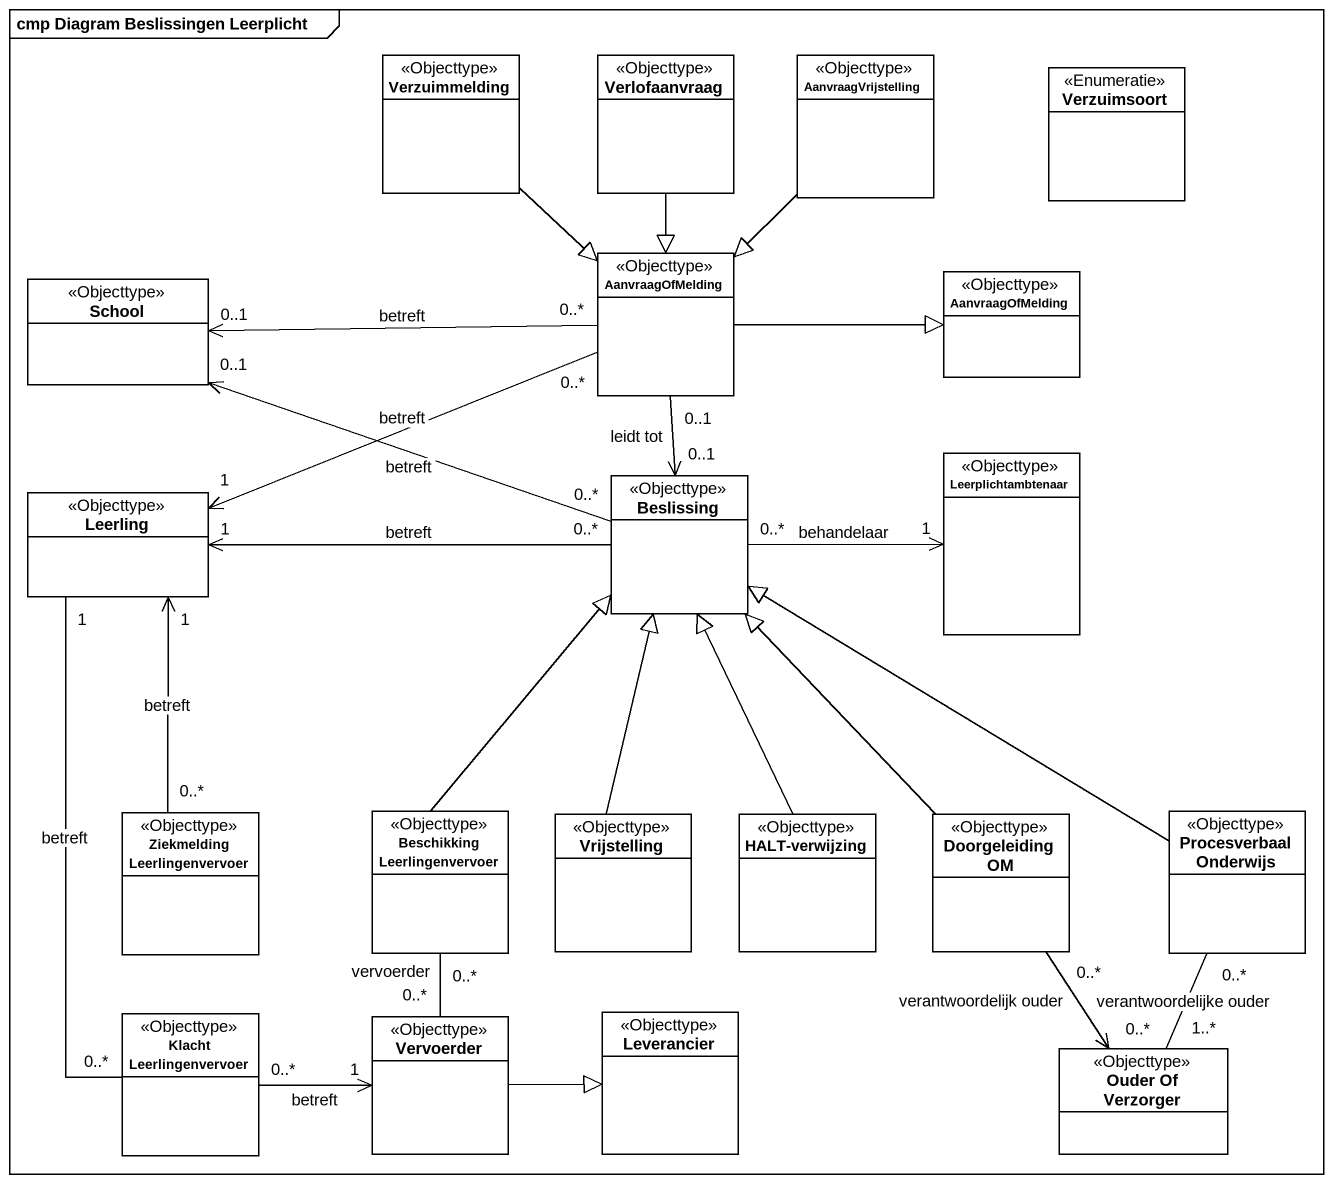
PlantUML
@startuml
mainframe cmp Diagram Beslissingen Leerplicht
hide circle
hide empty members
class Verzuimmelding <<Objecttype>>
class Verlofaanvraag <<Objecttype>>
class AanvraagVrijstelling <<Objecttype>>
enum Verzuimsoort <<Enumeratie>>
class School <<Objecttype>>
class AanvraagOfMelding <<Objecttype>>
class "AanvraagOfMelding" as AanvraagOfMelding_2 <<Objecttype>>
class Leerling <<Objecttype>>
class Beslissing <<Objecttype>>
class Leerplichtambtenaar <<Objecttype>>
class "Ziekmelding Leerlingenvervoer" as Ziekmelding <<Objecttype>>
class "Beschikking Leerlingenvervoer" as Beschikking <<Objecttype>>
class Vrijstelling <<Objecttype>>
class "HALT-verwijzing" as HALT_verwijzing <<Objecttype>>
class "Doorgeleiding OM" as Doorgeleiding_OM <<Objecttype>>
class "Procesverbaal Onderwijs" as Procesverbaal_Onderwijs <<Objecttype>>
class "Klacht Leerlingenvervoer" as Klacht_Leerlingenvervoer <<Objecttype>>
class Vervoerder <<Objecttype>>
class Leverancier <<Objecttype>>
class "Ouder Of Verzorger" as Ouder_Of_Verzorger <<Objecttype>>
Verzuimmelding --|> AanvraagOfMelding
Verlofaanvraag --|> AanvraagOfMelding
AanvraagVrijstelling --|> AanvraagOfMelding
AanvraagOfMelding "0..*" -left-> "0..1" School : betreft
AanvraagOfMelding -right-|> AanvraagOfMelding_2
AanvraagOfMelding "0..*" -left-> "1" Leerling : betreft
AanvraagOfMelding "0..1" --> "0..1" Beslissing : leidt tot
Leerling "1" <-- "0..*" Ziekmelding : betreft
Beslissing "0..*" -left-> "0..1" School : betreft
Beslissing "0..*" -left-> "1" Leerling : betreft
Beslissing "0..*" -right-> "1" Leerplichtambtenaar : behandelaar
Beschikking -up-|> Beslissing
Beschikking "0..*" -- "0..*" Vervoerder : vervoerder
Vrijstelling -up-|> Beslissing
HALT_verwijzing -up-|> Beslissing
Doorgeleiding_OM -up-|> Beslissing
Doorgeleiding_OM "0..*" --> "0..*" Ouder_Of_Verzorger : verantwoordelijk ouder
Procesverbaal_Onderwijs -up-|> Beslissing
Procesverbaal_Onderwijs "0..*" -- "1..*" Ouder_Of_Verzorger : verantwoordelijke ouder
Klacht_Leerlingenvervoer "0..*" -up- "1" Leerling : betreft
Klacht_Leerlingenvervoer "0..*" -right-> "1" Vervoerder : betreft
Vervoerder -right-|> Leverancier
@enduml
